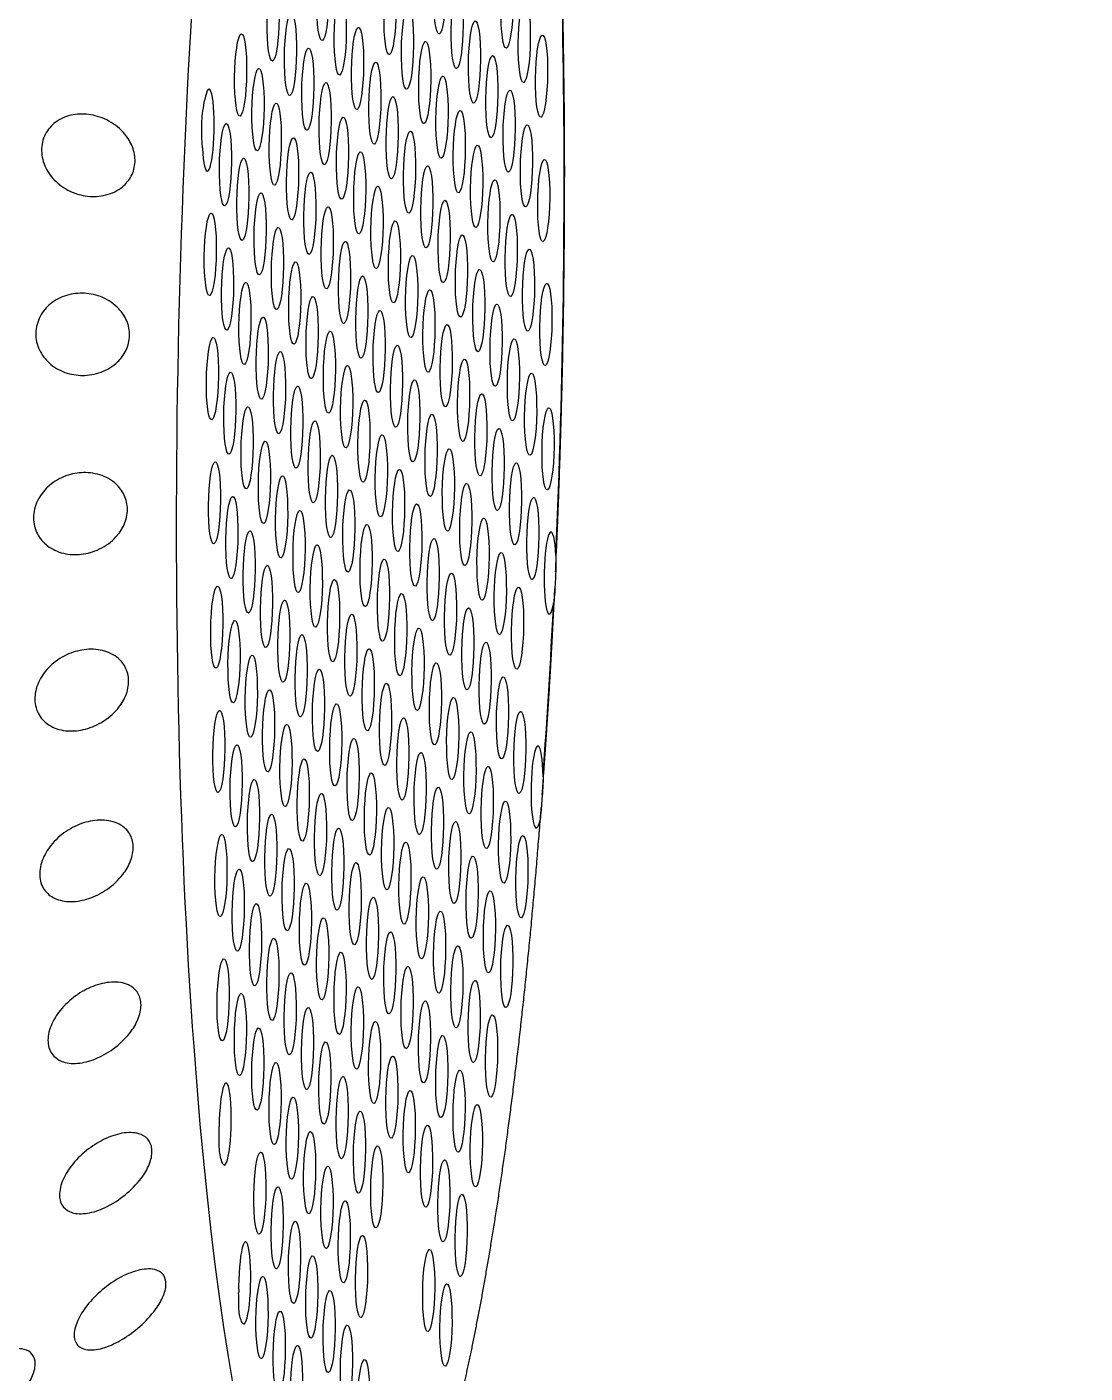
# Model space of a CAD drawing. Extents: x 398 to 508, y 628 to 778.
# Drawn here: x 425.469 to 426.64, y 687.982 to 689.472 of the extents above; entities that cross this region are included whole.
import ezdxf

# ---------------------------------------------------------------- set-up
doc = ezdxf.new("R2010")
doc.units = 0
doc.header["$MEASUREMENT"] = 0
doc.layers.add('1', color=4, linetype='Continuous')
doc.layers.add('DIM', color=3, linetype='Continuous')

# ---------------------------------------------------------------- blocks, each defined once
blk = doc.blocks.new('SUCTION')
at = {"layer": '1'}
blk.add_ellipse((-0.4641, 0.0518), major_axis=(-0.022, 1.427), ratio=0.145722, start_param=2.994561, end_param=6.430217, dxfattribs=at)
at = {"layer": '1', "color": 3}
for centre, major_axis, start_param, end_param in [((-0.5034, 1.2127), (0.0007, -0.0455), 0.253665, 6.53685), ((-0.4286, 1.1998), (0.0007, -0.0455), 0.253665, 6.53685), ((-0.4829, 1.1751), (0.0007, -0.0455), 0.253665, 6.53685), ((-0.4081, 1.1623), (0.0007, -0.0455), 0.253665, 6.53685), ((-0.4624, 1.1376), (0.0007, -0.0455), 0.253665, 6.53685), ((-0.5914, 1.1257), (0.0007, -0.0455), 0.253665, 6.53685), ((-0.3876, 1.1247), (0.0007, -0.0455), 0.253665, 6.53685), ((-0.4418, 1.1), (0.0007, -0.0455), 0.253665, 6.53685), ((-0.5709, 1.0882), (0.0007, -0.0455), 0.253665, 6.53685), ((-0.3671, 1.0871), (0.0007, -0.0455), 3.065388, 8.095736), ((-0.4961, 1.0753), (0.0007, -0.0455), 0.253665, 6.53685), ((-0.4213, 1.0624), (0.0007, -0.0455), 0.253665, 6.53685), ((-0.4756, 1.0378), (0.0007, -0.0455), 0.253665, 6.53685), ((-0.6046, 1.0259), (0.0007, -0.0455), 0.253665, 6.53685), ((-0.4008, 1.0249), (0.0007, -0.0455), 0.253665, 6.53685), ((-0.4551, 1.0002), (0.0007, -0.0455), 0.253665, 6.53685), ((-0.5841, 0.9884), (0.0007, -0.0455), 0.253665, 6.53685), ((-0.3803, 0.9873), (0.0007, -0.0455), 0.253665, 6.53685), ((-0.5093, 0.9755), (0.0007, -0.0455), 0.253665, 6.53685), ((-0.5636, 0.9508), (0.0007, -0.0455), 0.253665, 6.53685), ((-0.4345, 0.9626), (0.0007, -0.0455), 0.253665, 6.53685), ((-0.4888, 0.9379), (0.0007, -0.0455), 0.253665, 6.53685), ((-0.6178, 0.9261), (0.0007, -0.0455), 0.253665, 6.53685), ((-0.414, 0.9251), (0.0007, -0.0455), 0.253665, 6.53685), ((-0.5431, 0.9133), (0.0007, -0.0455), 0.253665, 6.53685), ((-0.3392, 0.9122), (0.0007, -0.0455), 2.883569, 7.913917), ((-0.5973, 0.8886), (0.0007, -0.0455), 0.253665, 6.53685), ((-0.4683, 0.9004), (0.0007, -0.0455), 0.253665, 6.53685), ((-0.5225, 0.8757), (0.0007, -0.0455), 0.253665, 6.53685), ((-0.3935, 0.8875), (0.0007, -0.0455), 0.253665, 6.53685), ((-0.4477, 0.8628), (0.0007, -0.0455), 0.253665, 6.53685), ((-0.5768, 0.851), (0.0007, -0.0455), 0.253665, 6.53685), ((-0.373, 0.85), (0.0007, -0.0455), 0.253665, 6.53685), ((-0.502, 0.8381), (0.0007, -0.0455), 0.253665, 6.53685), ((-0.6311, 0.8263), (0.0007, -0.0455), 0.253665, 6.53685), ((-0.4272, 0.8253), (0.0007, -0.0455), 0.253665, 6.53685), ((-0.5563, 0.8134), (0.0007, -0.0455), 0.253665, 6.53685), ((-0.4815, 0.8006), (0.0007, -0.0455), 0.253665, 6.53685), ((-0.3524, 0.8124), (0.0007, -0.0455), 0.253665, 6.53685), ((-0.6105, 0.7888), (0.0007, -0.0455), 0.253665, 6.53685), ((-0.4067, 0.7877), (0.0007, -0.0455), 0.253665, 6.53685), ((-0.5357, 0.7759), (0.0007, -0.0455), 0.253665, 6.53685), ((-0.3319, 0.7749), (0.0007, -0.0455), 0.253665, 6.53685), ((-0.461, 0.763), (0.0007, -0.0455), 0.253665, 6.53685), ((-0.59, 0.7512), (0.0007, -0.0455), 0.253665, 6.53685), ((-0.3862, 0.7502), (0.0007, -0.0455), 0.253665, 6.53685), ((-0.6443, 0.7265), (0.0007, -0.0455), 0.253665, 6.53685), ((-0.5152, 0.7383), (0.0007, -0.0455), 0.253665, 6.53685), ((-0.4404, 0.7255), (0.0007, -0.0455), 0.253665, 6.53685), ((-0.5695, 0.7136), (0.0007, -0.0455), 0.253665, 6.53685), ((-0.3656, 0.7126), (0.0007, -0.0455), 0.253665, 6.53685), ((-0.4947, 0.7008), (0.0007, -0.0455), 0.253665, 6.53685), ((-0.6237, 0.6889), (0.0007, -0.0455), 0.253665, 6.53685), ((-0.4199, 0.6879), (0.0007, -0.0455), 0.253665, 6.53685), ((-0.549, 0.6761), (0.0007, -0.0455), 0.253665, 6.53685), ((-0.3451, 0.6751), (0.0007, -0.0455), 0.253665, 6.53685), ((-0.6032, 0.6514), (0.0007, -0.0455), 0.253665, 6.53685), ((-0.4742, 0.6632), (0.0007, -0.0455), 0.253665, 6.53685), ((-0.3994, 0.6504), (0.0007, -0.0455), 0.253665, 6.53685), ((-0.5284, 0.6385), (0.0007, -0.0455), 0.253665, 6.53685), ((-0.3246, 0.6375), (0.0007, -0.0455), 0.253665, 6.53685), ((-0.6575, 0.6267), (0.0007, -0.0455), 0.253665, 6.53685), ((-0.4536, 0.6257), (0.0007, -0.0455), 0.253665, 6.53685), ((-0.5827, 0.6138), (0.0007, -0.0455), 0.253665, 6.53685), ((-0.3789, 0.6128), (0.0007, -0.0455), 0.253665, 6.53685), ((-0.5079, 0.601), (0.0007, -0.0455), 0.253665, 6.53685), ((-0.637, 0.5891), (0.0007, -0.0455), 0.253665, 6.53685), ((-0.5622, 0.5763), (0.0007, -0.0455), 0.253665, 6.53685), ((-0.4331, 0.5881), (0.0007, -0.0455), 0.253665, 6.53685), ((-0.4874, 0.5634), (0.0007, -0.0455), 0.253665, 6.53685), ((-0.3583, 0.5753), (0.0007, -0.0455), 0.253665, 6.53685), ((-0.6164, 0.5516), (0.0007, -0.0455), 0.253665, 6.53685), ((-0.4126, 0.5506), (0.0007, -0.0455), 0.253665, 6.53685), ((-0.5416, 0.5387), (0.0007, -0.0455), 0.253665, 6.53685), ((-0.3378, 0.5377), (0.0007, -0.0455), 0.253665, 6.53685), ((-0.6707, 0.5269), (0.0007, -0.0455), 4.977964, 10.008312), ((-0.4669, 0.5259), (0.0007, -0.0455), 0.253665, 6.53685), ((-0.5959, 0.514), (0.0007, -0.0455), 0.253665, 6.53685), ((-0.5211, 0.5012), (0.0007, -0.0455), 0.253665, 6.53685), ((-0.3921, 0.513), (0.0007, -0.0455), 0.253665, 6.53685), ((-0.6502, 0.4893), (0.0007, -0.0455), 0.253665, 6.53685), ((-0.4463, 0.4883), (0.0007, -0.0455), 0.253665, 6.53685), ((-0.3173, 0.5002), (0.0007, -0.0455), 0.253665, 6.53685), ((-0.5754, 0.4765), (0.0007, -0.0455), 0.253665, 6.53685), ((-0.3715, 0.4755), (0.0007, -0.0455), 0.253665, 6.53685), ((-0.4786, 0.0515), (-0.0215, 1.3915), 1.229121, 1.372604), ((-0.5006, 0.4636), (0.0007, -0.0455), 0.253665, 6.53685), ((-0.6296, 0.4518), (0.0007, -0.0455), 0.253665, 6.53685), ((-0.4258, 0.4508), (0.0007, -0.0455), 0.253665, 6.53685), ((-0.5549, 0.4389), (0.0007, -0.0455), 0.253665, 6.53685), ((-0.351, 0.4379), (0.0007, -0.0455), 0.253665, 6.53685), ((-0.6091, 0.4142), (0.0007, -0.0455), 0.253665, 6.53685), ((-0.4801, 0.4261), (0.0007, -0.0455), 0.253665, 6.53685), ((-0.4053, 0.4132), (0.0007, -0.0455), 0.253665, 6.53685), ((-0.5343, 0.4014), (0.0007, -0.0455), 0.253665, 6.53685), ((-0.3305, 0.4003), (0.0007, -0.0455), 0.253665, 6.53685), ((-0.4595, 0.3885), (0.0007, -0.0455), 0.253665, 6.53685), ((-0.5886, 0.3767), (0.0007, -0.0455), 0.253665, 6.53685), ((-0.3848, 0.3757), (0.0007, -0.0455), 0.253665, 6.53685), ((-0.6428, 0.352), (0.0007, -0.0455), 0.253665, 6.53685), ((-0.5138, 0.3638), (0.0007, -0.0455), 0.253665, 6.53685), ((-0.31, 0.3628), (0.0007, -0.0455), 0.253665, 6.53685), ((-0.5681, 0.3391), (0.0007, -0.0455), 0.253665, 6.53685), ((-0.439, 0.351), (0.0007, -0.0455), 0.253665, 6.53685), ((-0.3642, 0.3381), (0.0007, -0.0455), 0.253665, 6.53685), ((-0.4933, 0.3263), (0.0007, -0.0455), 0.253665, 6.53685), ((-0.6223, 0.3144), (0.0007, -0.0455), 0.253665, 6.53685), ((-0.4185, 0.3134), (0.0007, -0.0455), 0.253665, 6.53685), ((-0.5475, 0.3016), (0.0007, -0.0455), 0.253665, 6.53685), ((-0.3437, 0.3005), (0.0007, -0.0455), 0.253665, 6.53685), ((-0.6766, 0.2897), (0.0007, -0.0455), 5.159783, 10.190131), ((-0.4727, 0.2887), (0.0007, -0.0455), 0.253665, 6.53685), ((-0.6018, 0.2769), (0.0007, -0.0455), 0.253665, 6.53685), ((-0.527, 0.264), (0.0007, -0.0455), 0.253665, 6.53685), ((-0.398, 0.2758), (0.0007, -0.0455), 0.253665, 6.53685), ((-0.3232, 0.263), (0.0007, -0.0455), 0.253665, 6.53685), ((-0.6561, 0.2522), (0.0007, -0.0455), 0.253665, 6.53685), ((-0.4522, 0.2512), (0.0007, -0.0455), 0.253665, 6.53685), ((-0.5813, 0.2393), (0.0007, -0.0455), 0.253665, 6.53685), ((-0.3774, 0.2383), (0.0007, -0.0455), 0.253665, 6.53685), ((-0.4786, 0.0515), (-0.0215, 1.3915), 1.410939, 2.237983), ((-0.5065, 0.2265), (0.0007, -0.0455), 0.253665, 6.53685), ((-0.3026, 0.2254), (0.0007, -0.0455), 0.253665, 6.53685), ((-0.6355, 0.2146), (0.0007, -0.0455), 0.253665, 6.53685), ((-0.4317, 0.2136), (0.0007, -0.0455), 0.253665, 6.53685), ((-0.5607, 0.2018), (0.0007, -0.0455), 0.253665, 6.53685), ((-0.486, 0.1889), (0.0007, -0.0455), 0.253665, 6.53685), ((-0.3569, 0.2007), (0.0007, -0.0455), 0.253665, 6.53685), ((-0.615, 0.1771), (0.0007, -0.0455), 0.253665, 6.53685), ((-0.4112, 0.176), (0.0007, -0.0455), 0.253665, 6.53685), ((-0.5402, 0.1642), (0.0007, -0.0455), 0.253665, 6.53685), ((-0.3364, 0.1632), (0.0007, -0.0455), 0.253665, 6.53685), ((-0.6693, 0.1524), (0.0007, -0.0455), 0.253665, 6.53685), ((-0.4654, 0.1513), (0.0007, -0.0455), 0.253665, 6.53685), ((-0.5945, 0.1395), (0.0007, -0.0455), 0.253665, 6.53685), ((-0.3906, 0.1385), (0.0007, -0.0455), 0.253665, 6.53685), ((-0.6487, 0.1148), (0.0007, -0.0455), 0.253665, 6.53685), ((-0.5197, 0.1267), (0.0007, -0.0455), 0.253665, 6.53685), ((-0.4449, 0.1138), (0.0007, -0.0455), 0.253665, 6.53685), ((-0.3159, 0.1256), (0.0007, -0.0455), 0.253665, 6.53685), ((-0.574, 0.102), (0.0007, -0.0455), 0.253665, 6.53685), ((-0.3701, 0.1009), (0.0007, -0.0455), 0.253665, 6.53685), ((-0.4992, 0.0891), (0.0007, -0.0455), 0.253665, 6.53685), ((-0.2953, 0.0881), (0.0007, -0.0455), 0.253665, 6.53685), ((-0.6282, 0.0773), (0.0007, -0.0455), 0.253665, 6.53685), ((-0.4244, 0.0762), (0.0007, -0.0455), 0.253665, 6.53685), ((-0.5534, 0.0644), (0.0007, -0.0455), 0.253665, 6.53685), ((-0.3496, 0.0634), (0.0007, -0.0455), 0.253665, 6.53685), ((-0.6077, 0.0397), (0.0007, -0.0455), 0.253665, 6.53685), ((-0.4786, 0.0515), (0.0007, -0.0455), 0.253665, 6.53685), ((-0.5329, 0.0268), (0.0007, -0.0455), 0.253665, 6.53685), ((-0.4039, 0.0387), (0.0007, -0.0455), 0.253665, 6.53685), ((-0.3291, 0.0258), (0.0007, -0.0455), 0.253665, 6.53685), ((-0.662, 0.015), (0.0007, -0.0455), 0.253665, 6.53685), ((-0.4581, 0.014), (0.0007, -0.0455), 0.253665, 6.53685), ((-0.5872, 0.0022), (0.0007, -0.0455), 0.253665, 6.53685), ((-0.3833, 0.0011), (0.0007, -0.0455), 0.253665, 6.53685), ((-0.5124, -0.0107), (0.0007, -0.0455), 0.253665, 6.53685), ((-0.3085, -0.0117), (0.0007, -0.0455), 0.253665, 6.53685), ((-0.6414, -0.0225), (0.0007, -0.0455), 0.253665, 6.53685), ((-0.5666, -0.0354), (0.0007, -0.0455), 0.253665, 6.53685), ((-0.4376, -0.0236), (0.0007, -0.0455), 0.253665, 6.53685), ((-0.4919, -0.0483), (0.0007, -0.0455), 0.253665, 6.53685), ((-0.3628, -0.0364), (0.0007, -0.0455), 0.253665, 6.53685), ((-0.288, -0.0493), (0.0007, -0.0455), 0.253665, 6.53685), ((-0.6209, -0.0601), (0.0007, -0.0455), 0.253665, 6.53685), ((-0.4171, -0.0611), (0.0007, -0.0455), 0.253665, 6.53685), ((-0.5461, -0.073), (0.0007, -0.0455), 0.253665, 6.53685), ((-0.3423, -0.074), (0.0007, -0.0455), 0.253665, 6.53685), ((-0.4713, -0.0858), (0.0007, -0.0455), 0.253665, 6.53685), ((-0.6004, -0.0977), (0.0007, -0.0455), 0.253665, 6.53685), ((-0.3965, -0.0987), (0.0007, -0.0455), 0.253665, 6.53685), ((-0.6546, -0.1223), (0.0007, -0.0455), 0.253665, 6.53685), ((-0.5256, -0.1105), (0.0007, -0.0455), 0.253665, 6.53685), ((-0.4508, -0.1234), (0.0007, -0.0455), 0.253665, 6.53685), ((-0.3218, -0.1115), (0.0007, -0.0455), 0.253665, 6.53685), ((-0.5799, -0.1352), (0.0007, -0.0455), 0.253665, 6.53685), ((-0.376, -0.1362), (0.0007, -0.0455), 0.253665, 6.53685), ((-0.5051, -0.1481), (0.0007, -0.0455), 0.253665, 6.53685), ((-0.3012, -0.1491), (0.0007, -0.0455), 0.253665, 6.53685), ((-0.6341, -0.1599), (0.0007, -0.0455), 0.253665, 6.53685), ((-0.4303, -0.1609), (0.0007, -0.0455), 0.253665, 6.53685), ((-0.5593, -0.1728), (0.0007, -0.0455), 0.253665, 6.53685), ((-0.3555, -0.1738), (0.0007, -0.0455), 0.253665, 6.53685), ((-0.6136, -0.1975), (0.0007, -0.0455), 0.253665, 6.53685), ((-0.4845, -0.1856), (0.0007, -0.0455), 0.253665, 6.53685), ((-0.4098, -0.1985), (0.0007, -0.0455), 0.253665, 6.53685), ((-0.2807, -0.1866), (0.0007, -0.0455), 2.01819, 7.048538), ((-0.5388, -0.2103), (0.0007, -0.0455), 0.253665, 6.53685), ((-0.335, -0.2113), (0.0007, -0.0455), 0.253665, 6.53685), ((-0.464, -0.2232), (0.0007, -0.0455), 0.253665, 6.53685), ((-0.5931, -0.235), (0.0007, -0.0455), 0.253665, 6.53685), ((-0.3892, -0.236), (0.0007, -0.0455), 0.253665, 6.53685), ((-0.5183, -0.2479), (0.0007, -0.0455), 0.253665, 6.53685), ((-0.3144, -0.2489), (0.0007, -0.0455), 0.253665, 6.53685), ((-0.6473, -0.2597), (0.0007, -0.0455), 0.253665, 6.53685), ((-0.5725, -0.2726), (0.0007, -0.0455), 0.253665, 6.53685), ((-0.4435, -0.2607), (0.0007, -0.0455), 0.253665, 6.53685), ((-0.3687, -0.2736), (0.0007, -0.0455), 0.253665, 6.53685), ((-0.4978, -0.2854), (0.0007, -0.0455), 0.253665, 6.53685), ((-0.6268, -0.2973), (0.0007, -0.0455), 0.253665, 6.53685), ((-0.423, -0.2983), (0.0007, -0.0455), 0.253665, 6.53685), ((-0.552, -0.3101), (0.0007, -0.0455), 0.253665, 6.53685), ((-0.3482, -0.3111), (0.0007, -0.0455), 0.253665, 6.53685), ((-0.4772, -0.323), (0.0007, -0.0455), 0.253665, 6.53685), ((-0.6063, -0.3348), (0.0007, -0.0455), 0.253665, 6.53685), ((-0.5315, -0.3477), (0.0007, -0.0455), 0.253665, 6.53685), ((-0.4024, -0.3358), (0.0007, -0.0455), 0.253665, 6.53685)]:
    blk.add_ellipse(centre, major_axis=major_axis, ratio=0.145722, start_param=start_param, end_param=end_param, dxfattribs=at)
at = {"layer": '1'}
for points in [[(-0.5163, 1.4629), (-0.5315, 1.4441), (-0.5446, 1.4227), (-0.5564, 1.3987), (-0.5673, 1.3717), (-0.5776, 1.3416), (-0.5874, 1.3084), (-0.5967, 1.272), (-0.6056, 1.2324), (-0.6141, 1.1898), (-0.6221, 1.1442), (-0.6297, 1.0957), (-0.6368, 1.0443), (-0.6435, 0.9903), (-0.6497, 0.9337), (-0.6554, 0.8747), (-0.6606, 0.8135), (-0.6653, 0.7502), (-0.6695, 0.685), (-0.6731, 0.6181), (-0.6762, 0.5496)], [(-0.6767, 0.5355), (-0.6783, 0.4907), (-0.6797, 0.4454), (-0.6809, 0.3996), (-0.6818, 0.3534), (-0.6824, 0.3069)], [(-0.6826, 0.2881), (-0.6831, 0.2145), (-0.6829, 0.1403), (-0.6822, 0.066), (-0.6809, -0.0084), (-0.679, -0.0826), (-0.6766, -0.1565), (-0.6736, -0.2298), (-0.67, -0.3023), (-0.6659, -0.3738), (-0.6613, -0.4441), (-0.6561, -0.513), (-0.6505, -0.5804), (-0.6443, -0.646), (-0.6377, -0.7097), (-0.6306, -0.7713), (-0.6231, -0.8306), (-0.6151, -0.8875), (-0.6068, -0.9418), (-0.598, -0.9934), (-0.5889, -1.0422), (-0.5794, -1.088), (-0.5696, -1.1307), (-0.5595, -1.1704), (-0.549, -1.2068), (-0.5381, -1.24), (-0.5268, -1.27), (-0.515, -1.2969), (-0.5024, -1.3208), (-0.4886, -1.3418), (-0.4728, -1.3603)]]:
    blk.add_open_spline(points, degree=1, dxfattribs=at)
at = {"layer": '1', "color": 3}
for points, knots in [([(-0.0948, 1.2463), (-0.0889, 1.2504), (-0.0823, 1.2541), (-0.0694, 1.2593), (-0.0632, 1.2608), (-0.0534, 1.261), (-0.049, 1.2601), (-0.044, 1.2568), (-0.0426, 1.2554), (-0.0405, 1.2519), (-0.0398, 1.2498), (-0.0391, 1.2453), (-0.0391, 1.2428), (-0.0398, 1.2374), (-0.0405, 1.2345), (-0.0435, 1.2258), (-0.0468, 1.2198), (-0.0548, 1.2081), (-0.0603, 1.2017), (-0.0721, 1.1904), (-0.0785, 1.1855), (-0.0908, 1.1776), (-0.0977, 1.1741), (-0.1111, 1.1696), (-0.1176, 1.1685), (-0.1268, 1.1694), (-0.1304, 1.1706), (-0.1359, 1.175), (-0.1378, 1.1783), (-0.139, 1.1862), (-0.1385, 1.191), (-0.1353, 1.201), (-0.1326, 1.2063), (-0.1254, 1.2177), (-0.1199, 1.2245), (-0.1077, 1.2367), (-0.101, 1.2421), (-0.0948, 1.2463)], [0, 0, 0, 0, 0.0233552, 0.0233552, 0.0467103, 0.0467103, 0.0658795, 0.0658795, 0.0754641, 0.0754641, 0.0850487, 0.0850487, 0.0946332, 0.0946332, 0.1042178, 0.1042178, 0.123387, 0.123387, 0.1467421, 0.1467421, 0.1700973, 0.1700973, 0.1945396, 0.1945396, 0.2189818, 0.2189818, 0.2355966, 0.2355966, 0.2522113, 0.2522113, 0.2688261, 0.2688261, 0.2854408, 0.2854408, 0.3098831, 0.3098831, 0.3343253, 0.3343253, 0.3343253, 0.3343253]), ([(-0.2363, 1.1529), (-0.2303, 1.157), (-0.2237, 1.1607), (-0.2108, 1.1659), (-0.2046, 1.1674), (-0.1948, 1.1676), (-0.1904, 1.1668), (-0.1854, 1.1634), (-0.184, 1.162), (-0.1819, 1.1585), (-0.1812, 1.1565), (-0.1805, 1.1519), (-0.1805, 1.1494), (-0.1812, 1.144), (-0.1819, 1.1411), (-0.1849, 1.1324), (-0.1882, 1.1263), (-0.1962, 1.1146), (-0.2017, 1.1083), (-0.2136, 1.097), (-0.22, 1.092), (-0.2322, 1.0842), (-0.2391, 1.0807), (-0.2525, 1.0762), (-0.259, 1.0751), (-0.2682, 1.076), (-0.2718, 1.0772), (-0.2773, 1.0816), (-0.2792, 1.0849), (-0.2804, 1.0928), (-0.2799, 1.0976), (-0.2767, 1.1076), (-0.274, 1.1129), (-0.2668, 1.1243), (-0.2613, 1.1311), (-0.2491, 1.1433), (-0.2425, 1.1487), (-0.2363, 1.1529)], [0, 0, 0, 0, 0.023389, 0.023389, 0.0467779, 0.0467779, 0.0659746, 0.0659746, 0.0755729, 0.0755729, 0.0851712, 0.0851712, 0.0947696, 0.0947696, 0.1043679, 0.1043679, 0.1235645, 0.1235645, 0.1469535, 0.1469535, 0.1703425, 0.1703425, 0.1947513, 0.1947513, 0.2191601, 0.2191601, 0.2357472, 0.2357472, 0.2523342, 0.2523342, 0.2689213, 0.2689213, 0.2855084, 0.2855084, 0.3099172, 0.3099172, 0.334326, 0.334326, 0.334326, 0.334326]), ([(-0.3672, 1.1325), (-0.367, 1.1324), (-0.3667, 1.1321), (-0.3656, 1.1309), (-0.3647, 1.1293), (-0.3633, 1.1253), (-0.3628, 1.1231), (-0.3619, 1.1178), (-0.3616, 1.1148), (-0.3612, 1.1073), (-0.361, 1.1028), (-0.3608, 1.0981)], [-0.10333581, -0.10333581, -0.10333581, -0.10333581, -0.09774084, -0.09774084, -0.08402044, -0.08402044, -0.07264257, -0.07264257, -0.06085918, -0.06085918, -0.04630941, -0.04630941, -0.04630941, -0.04630941]), ([(-0.2144, 1.0067), (-0.2084, 1.0102), (-0.2017, 1.0133), (-0.1888, 1.017), (-0.1825, 1.0176), (-0.1727, 1.0164), (-0.1683, 1.0147), (-0.1634, 1.0103), (-0.162, 1.0085), (-0.16, 1.0044), (-0.1593, 1.002), (-0.1586, 0.9969), (-0.1587, 0.9941), (-0.1595, 0.9883), (-0.1602, 0.9853), (-0.1635, 0.9762), (-0.1669, 0.9701), (-0.175, 0.9585), (-0.1807, 0.9524), (-0.1928, 0.9419), (-0.1993, 0.9375), (-0.2117, 0.9308), (-0.2187, 0.928), (-0.2321, 0.9251), (-0.2386, 0.925), (-0.2478, 0.9273), (-0.2514, 0.9291), (-0.2568, 0.9348), (-0.2586, 0.9387), (-0.2597, 0.9475), (-0.2591, 0.9527), (-0.2557, 0.9632), (-0.253, 0.9686), (-0.2456, 0.98), (-0.2399, 0.9866), (-0.2275, 0.9981), (-0.2207, 1.003), (-0.2144, 1.0067)], [0, 0, 0, 0, 0.023389, 0.023389, 0.0467779, 0.0467779, 0.0659746, 0.0659746, 0.0755729, 0.0755729, 0.0851712, 0.0851712, 0.0947696, 0.0947696, 0.1043679, 0.1043679, 0.1235645, 0.1235645, 0.1469535, 0.1469535, 0.1703425, 0.1703425, 0.1947513, 0.1947513, 0.2191601, 0.2191601, 0.2357472, 0.2357472, 0.2523342, 0.2523342, 0.2689213, 0.2689213, 0.2855084, 0.2855084, 0.3099172, 0.3099172, 0.334326, 0.334326, 0.334326, 0.334326]), ([(-0.3382, 0.9562), (-0.338, 0.956), (-0.3379, 0.9556), (-0.3369, 0.9537), (-0.336, 0.9514), (-0.3346, 0.946), (-0.3341, 0.9432), (-0.3333, 0.9367), (-0.3331, 0.9331), (-0.3328, 0.9247), (-0.3328, 0.9199), (-0.3326, 0.9151)], [-0.10333223, -0.10333223, -0.10333223, -0.10333223, -0.09981809, -0.09981809, -0.08531374, -0.08531374, -0.07331614, -0.07331614, -0.06095866, -0.06095866, -0.0463084, -0.0463084, -0.0463084, -0.0463084]), ([(-0.1953, 0.8442), (-0.1892, 0.8471), (-0.1825, 0.8494), (-0.1694, 0.8516), (-0.1631, 0.8514), (-0.1533, 0.8486), (-0.149, 0.8463), (-0.1442, 0.8408), (-0.1428, 0.8387), (-0.1408, 0.834), (-0.1402, 0.8313), (-0.1397, 0.8258), (-0.1397, 0.8228), (-0.1407, 0.8167), (-0.1415, 0.8135), (-0.1449, 0.8043), (-0.1484, 0.7982), (-0.1568, 0.787), (-0.1625, 0.7812), (-0.1748, 0.7716), (-0.1814, 0.7678), (-0.194, 0.7624), (-0.201, 0.7604), (-0.2146, 0.7591), (-0.2211, 0.7598), (-0.2302, 0.7636), (-0.2338, 0.7661), (-0.2391, 0.7729), (-0.2408, 0.7773), (-0.2417, 0.7869), (-0.241, 0.7924), (-0.2374, 0.8033), (-0.2346, 0.8086), (-0.227, 0.8199), (-0.2211, 0.8262), (-0.2085, 0.8368), (-0.2017, 0.8411), (-0.1953, 0.8442)], [0, 0, 0, 0, 0.023389, 0.023389, 0.0467779, 0.0467779, 0.0659746, 0.0659746, 0.0755729, 0.0755729, 0.0851712, 0.0851712, 0.0947696, 0.0947696, 0.1043679, 0.1043679, 0.1235645, 0.1235645, 0.1469535, 0.1469535, 0.1703425, 0.1703425, 0.1947513, 0.1947513, 0.2191601, 0.2191601, 0.2357472, 0.2357472, 0.2523342, 0.2523342, 0.2689213, 0.2689213, 0.2855084, 0.2855084, 0.3099172, 0.3099172, 0.334326, 0.334326, 0.334326, 0.334326]), ([(-0.1792, 0.6681), (-0.1731, 0.6704), (-0.1663, 0.672), (-0.1532, 0.6725), (-0.1469, 0.6715), (-0.1371, 0.6673), (-0.1329, 0.6642), (-0.1281, 0.6579), (-0.1268, 0.6555), (-0.1249, 0.6502), (-0.1243, 0.6474), (-0.1239, 0.6414), (-0.124, 0.6383), (-0.1251, 0.632), (-0.126, 0.6288), (-0.1295, 0.6195), (-0.1331, 0.6136), (-0.1418, 0.6028), (-0.1476, 0.5975), (-0.1601, 0.589), (-0.1668, 0.5859), (-0.1794, 0.5818), (-0.1865, 0.5806), (-0.2001, 0.581), (-0.2066, 0.5826), (-0.2156, 0.5878), (-0.2192, 0.5908), (-0.2244, 0.5987), (-0.226, 0.6035), (-0.2268, 0.6138), (-0.2259, 0.6195), (-0.2221, 0.6304), (-0.2192, 0.6357), (-0.2113, 0.6466), (-0.2054, 0.6525), (-0.1926, 0.6621), (-0.1857, 0.6657), (-0.1792, 0.6681)], [0, 0, 0, 0, 0.023389, 0.023389, 0.0467779, 0.0467779, 0.0659746, 0.0659746, 0.0755729, 0.0755729, 0.0851712, 0.0851712, 0.0947696, 0.0947696, 0.1043679, 0.1043679, 0.1235645, 0.1235645, 0.1469535, 0.1469535, 0.1703425, 0.1703425, 0.1947513, 0.1947513, 0.2191601, 0.2191601, 0.2357472, 0.2357472, 0.2523342, 0.2523342, 0.2689213, 0.2689213, 0.2855084, 0.2855084, 0.3099172, 0.3099172, 0.334326, 0.334326, 0.334326, 0.334326]), ([(-0.6769, 0.5149), (-0.677, 0.5166), (-0.677, 0.5185), (-0.6771, 0.5248), (-0.677, 0.5294), (-0.6766, 0.5377), (-0.6765, 0.5414), (-0.6762, 0.5485), (-0.6761, 0.5519), (-0.6757, 0.5588), (-0.6755, 0.5621), (-0.6749, 0.5648)], [-0.10333581, -0.10333581, -0.10333581, -0.10333581, -0.09774084, -0.09774084, -0.08402044, -0.08402044, -0.07264257, -0.07264257, -0.06085918, -0.06085918, -0.04630941, -0.04630941, -0.04630941, -0.04630941]), ([(-0.1664, 0.4815), (-0.1602, 0.4832), (-0.1534, 0.4839), (-0.1403, 0.4829), (-0.134, 0.4811), (-0.1244, 0.4755), (-0.1201, 0.4718), (-0.1155, 0.4646), (-0.1143, 0.4619), (-0.1125, 0.4562), (-0.1119, 0.4532), (-0.1116, 0.447), (-0.1118, 0.4438), (-0.1129, 0.4374), (-0.1139, 0.4342), (-0.1176, 0.425), (-0.1214, 0.4194), (-0.1302, 0.4093), (-0.1361, 0.4045), (-0.1488, 0.3973), (-0.1555, 0.3949), (-0.1683, 0.3922), (-0.1754, 0.3918), (-0.1889, 0.3939), (-0.1954, 0.3963), (-0.2044, 0.4028), (-0.2078, 0.4063), (-0.2129, 0.4151), (-0.2144, 0.4203), (-0.215, 0.431), (-0.2141, 0.4368), (-0.2101, 0.4477), (-0.207, 0.4528), (-0.199, 0.4632), (-0.1929, 0.4686), (-0.1799, 0.4769), (-0.1729, 0.4798), (-0.1664, 0.4815)], [0, 0, 0, 0, 0.023389, 0.023389, 0.0467779, 0.0467779, 0.0659746, 0.0659746, 0.0755729, 0.0755729, 0.0851712, 0.0851712, 0.0947696, 0.0947696, 0.1043679, 0.1043679, 0.1235645, 0.1235645, 0.1469535, 0.1469535, 0.1703425, 0.1703425, 0.1947513, 0.1947513, 0.2191601, 0.2191601, 0.2357472, 0.2357472, 0.2523342, 0.2523342, 0.2689213, 0.2689213, 0.2855084, 0.2855084, 0.3099172, 0.3099172, 0.334326, 0.334326, 0.334326, 0.334326]), ([(-0.6823, 0.27), (-0.6823, 0.271), (-0.6824, 0.2721), (-0.6827, 0.2777), (-0.6827, 0.2824), (-0.6826, 0.2913), (-0.6826, 0.2953), (-0.6825, 0.3033), (-0.6825, 0.3072), (-0.6823, 0.3151), (-0.6821, 0.3191), (-0.6817, 0.3225)], [-0.10333223, -0.10333223, -0.10333223, -0.10333223, -0.09981809, -0.09981809, -0.08531374, -0.08531374, -0.07331614, -0.07331614, -0.06095866, -0.06095866, -0.0463084, -0.0463084, -0.0463084, -0.0463084]), ([(-0.1572, 0.2876), (-0.1509, 0.2886), (-0.1441, 0.2885), (-0.131, 0.2859), (-0.1248, 0.2833), (-0.1152, 0.2764), (-0.111, 0.2721), (-0.1066, 0.2643), (-0.1053, 0.2614), (-0.1036, 0.2554), (-0.1032, 0.2522), (-0.1029, 0.2459), (-0.1032, 0.2426), (-0.1045, 0.2363), (-0.1055, 0.2331), (-0.1094, 0.2242), (-0.1133, 0.2189), (-0.1223, 0.2097), (-0.1283, 0.2056), (-0.1411, 0.1997), (-0.1479, 0.198), (-0.1607, 0.1968), (-0.1678, 0.1972), (-0.1814, 0.2009), (-0.1878, 0.2042), (-0.1966, 0.2117), (-0.2, 0.2158), (-0.2049, 0.2253), (-0.2064, 0.2308), (-0.2067, 0.2418), (-0.2057, 0.2476), (-0.2015, 0.2582), (-0.1983, 0.2631), (-0.1901, 0.2727), (-0.1839, 0.2775), (-0.1707, 0.2845), (-0.1637, 0.2867), (-0.1572, 0.2876)], [0, 0, 0, 0, 0.023389, 0.023389, 0.0467779, 0.0467779, 0.0659746, 0.0659746, 0.0755729, 0.0755729, 0.0851712, 0.0851712, 0.0947696, 0.0947696, 0.1043679, 0.1043679, 0.1235645, 0.1235645, 0.1469535, 0.1469535, 0.1703425, 0.1703425, 0.1947513, 0.1947513, 0.2191601, 0.2191601, 0.2357472, 0.2357472, 0.2523342, 0.2523342, 0.2689213, 0.2689213, 0.2855084, 0.2855084, 0.3099172, 0.3099172, 0.334326, 0.334326, 0.334326, 0.334326]), ([(-0.1516, 0.0897), (-0.1453, 0.0899), (-0.1385, 0.0891), (-0.1255, 0.085), (-0.1192, 0.0816), (-0.1098, 0.0736), (-0.1057, 0.0688), (-0.1014, 0.0604), (-0.1002, 0.0573), (-0.0987, 0.0511), (-0.0982, 0.0479), (-0.0981, 0.0415), (-0.0985, 0.0383), (-0.0999, 0.032), (-0.101, 0.029), (-0.105, 0.0204), (-0.109, 0.0156), (-0.1182, 0.0074), (-0.1243, 0.004), (-0.1372, -0.0004), (-0.144, -0.0013), (-0.1569, -0.0011), (-0.164, 0.0001), (-0.1774, 0.0054), (-0.1838, 0.0094), (-0.1925, 0.018), (-0.1958, 0.0225), (-0.2006, 0.0326), (-0.2019, 0.0383), (-0.202, 0.0493), (-0.2009, 0.0551), (-0.1965, 0.0653), (-0.1932, 0.0698), (-0.1848, 0.0785), (-0.1785, 0.0826), (-0.1652, 0.0881), (-0.1581, 0.0895), (-0.1516, 0.0897)], [0, 0, 0, 0, 0.023389, 0.023389, 0.0467779, 0.0467779, 0.0659746, 0.0659746, 0.0755729, 0.0755729, 0.0851712, 0.0851712, 0.0947696, 0.0947696, 0.1043679, 0.1043679, 0.1235645, 0.1235645, 0.1469535, 0.1469535, 0.1703425, 0.1703425, 0.1947513, 0.1947513, 0.2191601, 0.2191601, 0.2357472, 0.2357472, 0.2523342, 0.2523342, 0.2689213, 0.2689213, 0.2855084, 0.2855084, 0.3099172, 0.3099172, 0.334326, 0.334326, 0.334326, 0.334326]), ([(-0.1498, -0.1088), (-0.1435, -0.1093), (-0.1367, -0.1109), (-0.1238, -0.1165), (-0.1176, -0.1206), (-0.1083, -0.1296), (-0.1043, -0.1348), (-0.1001, -0.1437), (-0.099, -0.1468), (-0.0976, -0.1532), (-0.0972, -0.1564), (-0.0973, -0.1627), (-0.0976, -0.1659), (-0.0992, -0.1719), (-0.1003, -0.1748), (-0.1046, -0.1827), (-0.1086, -0.1871), (-0.118, -0.1941), (-0.1241, -0.1968), (-0.1372, -0.1996), (-0.144, -0.1998), (-0.1568, -0.1981), (-0.1639, -0.196), (-0.1773, -0.1893), (-0.1836, -0.1846), (-0.1921, -0.1751), (-0.1953, -0.1703), (-0.1999, -0.1598), (-0.2011, -0.154), (-0.201, -0.1431), (-0.1998, -0.1376), (-0.1951, -0.128), (-0.1918, -0.1238), (-0.1832, -0.1161), (-0.1769, -0.1128), (-0.1635, -0.1089), (-0.1564, -0.1083), (-0.1498, -0.1088)], [0, 0, 0, 0, 0.023389, 0.023389, 0.0467779, 0.0467779, 0.0659746, 0.0659746, 0.0755729, 0.0755729, 0.0851712, 0.0851712, 0.0947696, 0.0947696, 0.1043679, 0.1043679, 0.1235645, 0.1235645, 0.1469535, 0.1469535, 0.1703425, 0.1703425, 0.1947513, 0.1947513, 0.2191601, 0.2191601, 0.2357472, 0.2357472, 0.2523342, 0.2523342, 0.2689213, 0.2689213, 0.2855084, 0.2855084, 0.3099172, 0.3099172, 0.334326, 0.334326, 0.334326, 0.334326]), ([(-0.275, -0.1669), (-0.2749, -0.1679), (-0.2749, -0.169), (-0.2743, -0.1746), (-0.2739, -0.1793), (-0.2734, -0.1882), (-0.2733, -0.1922), (-0.2735, -0.2002), (-0.2737, -0.2041), (-0.2746, -0.2121), (-0.2752, -0.216), (-0.2756, -0.2194)], [-0.10333223, -0.10333223, -0.10333223, -0.10333223, -0.09981809, -0.09981809, -0.08531374, -0.08531374, -0.07331614, -0.07331614, -0.06095866, -0.06095866, -0.0463084, -0.0463084, -0.0463084, -0.0463084])]:
    blk.add_open_spline(points, degree=3, knots=knots, dxfattribs=at)
blk = doc.blocks.new('2013GLEAM')
at = {"layer": '1', "color": 2, "linetype": 'Continuous'}
blk.add_arc((60.2341, 45.4282), 33.1315, 168.5048, 190.27305, dxfattribs=at)
at = {"layer": '1', "color": 3, "linetype": 'Continuous'}
blk.add_arc((47.1826, 14.5805), 31.6878, 44.69289, 128.09165, dxfattribs=at)
at = {"layer": 'DIM', "rotation": 177.9341190190339}
blk.add_blockref('SUCTION', (27.3049, 45.7213), dxfattribs=at)

msp = doc.modelspace()

# ---------------------------------------------------------------- block references
at = {"layer": '1'}
msp.add_blockref('2013GLEAM', (398.077, 643.4604), dxfattribs=at)

doc.saveas('drawing.dxf')
